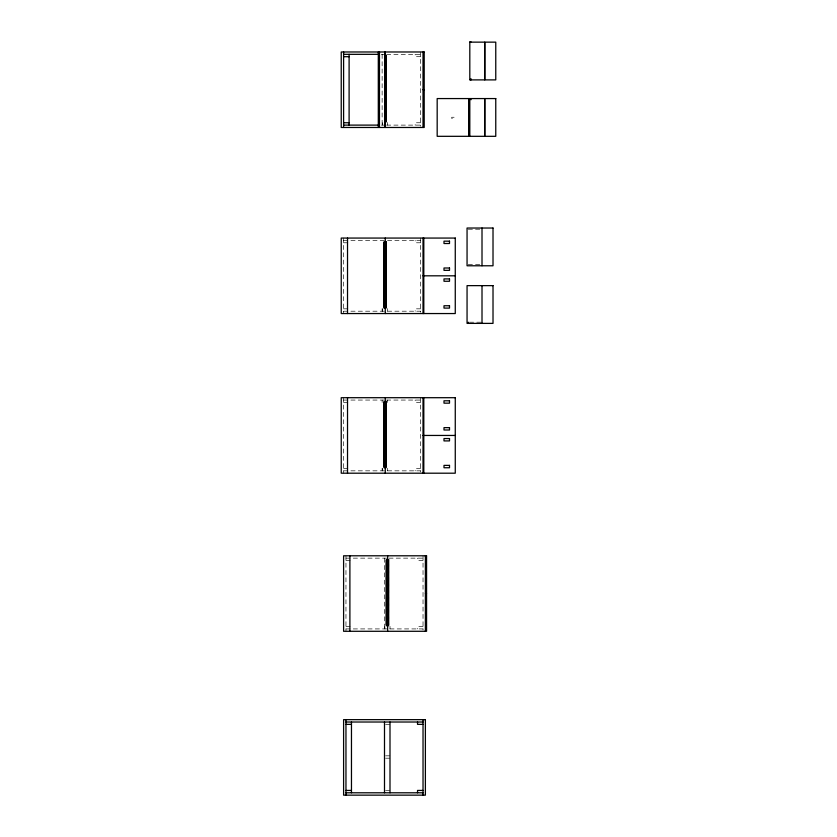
<?xml version="1.0" encoding="UTF-8"?>
<svg xmlns="http://www.w3.org/2000/svg" width="837" height="837" viewBox="0 0 837 837"><rect width="100%" height="100%" fill="white"/><g stroke="black" fill="none" stroke-linecap="round" stroke-linejoin="round"><path stroke-width="0.63" stroke-dasharray="4.18 3.14" d="M381.327 54.332L385.397 54.332M386.537 54.332L420.666 54.332M420.666 56.696L415.162 56.696L415.162 54.332M420.666 122.757L415.162 122.757L415.162 125.111M381.327 125.111L385.397 125.111M386.537 125.111L420.666 125.111M468.239 229.212L481.61 229.212M343.599 240.418L420.666 240.418M343.599 242.782L347.993 242.782M420.666 242.782L415.162 242.782L415.162 240.418M468.239 264.597L481.212 264.597M343.599 308.832L347.993 308.832M420.666 308.832L415.162 308.832L415.162 311.197M343.599 311.197L420.666 311.197M469.452 322.203L481.212 322.203M343.599 400.065L385.397 400.065M386.537 400.065L420.666 400.065M343.599 402.419L347.993 402.419M420.666 402.419L415.162 402.419L415.162 400.065M343.599 468.479L347.993 468.479M420.666 468.479L415.162 468.479L415.162 470.833M343.599 470.833L420.666 470.833M345.963 558.143L387.761 558.143M388.902 558.143L423.03 558.143M345.963 560.508L350.368 560.508M423.03 560.508L417.527 560.508L417.527 558.143M345.963 626.568L350.368 626.568M423.03 626.568L417.527 626.568L417.527 628.922M345.963 628.922L423.03 628.922M385.595 724.371L390 724.371M385.595 755.832L390 755.832M385.595 758.186L390 758.186M385.595 790.431L390 790.431M423.03 555.789L423.03 629.979M420.666 51.978L420.666 126.167M420.666 238.064L420.666 312.253M420.666 397.701L420.666 471.89M390 626.348L390 628.922M387.636 122.537L387.636 125.111M387.636 308.623L387.636 311.197M387.636 400.065L387.636 402.419M387.636 468.26L387.636 470.833M384.884 626.568L384.884 628.922M384.497 558.143L384.497 628.922M382.519 122.757L382.519 125.111M382.519 308.832L382.519 311.197M382.519 468.479L382.519 470.833M382.132 54.332L382.132 125.111M382.132 308.623L382.132 311.197M382.132 400.065L382.132 402.419M382.132 468.26L382.132 470.833M345.963 555.789L345.963 631.286M343.599 238.064L343.599 313.551M343.599 397.701L343.599 473.198M454.114 117.253L451.75 117.253L451.75 118.435L454.114 118.435L454.114 117.253"/><path stroke-width="1.26" d="M470.99 41.85L469.808 41.85L469.808 79.892L495.766 79.892L495.766 42.143L469.808 42.143M484.759 43.325L484.759 78.709M343.599 54.332L378.868 54.332M343.599 56.696L349.102 56.696M384.874 57L386.255 57M384.874 58.182L386.255 58.182M384.874 59.364L386.255 59.364M384.874 60.536L386.255 60.536M384.874 61.718L386.255 61.718M384.874 62.901L386.255 62.901M384.874 64.083L386.255 64.083M384.874 65.255L386.255 65.255M384.874 66.437L386.255 66.437M384.874 67.619L386.255 67.619M384.874 68.801L386.255 68.801M384.874 69.973L386.255 69.973M384.874 71.155L386.255 71.155M384.874 72.338L386.255 72.338M384.874 73.52L386.255 73.52M384.874 74.692L386.255 74.692M384.874 75.874L386.255 75.874M384.874 77.056L386.255 77.056M384.874 78.228L386.255 78.228M384.874 79.41L386.255 79.41M469.808 79.599L470.99 79.599M384.874 80.593L386.255 80.593M384.874 81.775L386.255 81.775M384.874 82.947L386.255 82.947M384.874 84.129L386.255 84.129M384.874 85.311L386.255 85.311M384.874 86.493L386.255 86.493M384.874 87.665L386.255 87.665M384.874 88.848L386.255 88.848M423.041 89.726L424.181 89.726M384.874 90.03L386.255 90.03M384.874 91.212L386.255 91.212M384.874 92.384L386.255 92.384M384.874 93.566L386.255 93.566M384.874 94.748L386.255 94.748M384.874 95.931L386.255 95.931M384.874 97.102L386.255 97.102M384.874 98.285L386.255 98.285M384.874 99.467L386.255 99.467M484.759 99.749L484.759 135.134M384.874 100.649L386.255 100.649M384.874 101.821L386.255 101.821M384.874 103.003L386.255 103.003M384.874 104.186L386.255 104.186M384.874 105.368L386.255 105.368M384.874 106.54L386.255 106.54M384.874 107.722L386.255 107.722M384.874 108.904L386.255 108.904M384.874 110.086L386.255 110.086M384.874 111.258L386.255 111.258M384.874 112.44L386.255 112.44M384.874 113.623L386.255 113.623M384.874 114.805L386.255 114.805M384.874 115.977L386.255 115.977M384.874 117.159L386.255 117.159M384.874 118.341L386.255 118.341M384.874 119.524L386.255 119.524M384.874 120.695L386.255 120.695M343.599 122.757L349.102 122.757M343.599 125.111L378.868 125.111M383.89 243.086L386.255 243.086M383.89 244.268L386.255 244.268M383.89 245.44L386.255 245.44M383.89 246.622L386.255 246.622M383.89 247.804L386.255 247.804M383.89 248.987L386.255 248.987M383.89 250.158L386.255 250.158M383.89 251.341L386.255 251.341M383.89 252.523L386.255 252.523M383.89 253.705L386.255 253.705M383.89 254.877L386.255 254.877M383.89 256.059L386.255 256.059M383.89 257.241L386.255 257.241M383.89 258.424L386.255 258.424M383.89 259.596L386.255 259.596M383.89 260.778L386.255 260.778M383.89 261.96L386.255 261.96M383.89 263.142L386.255 263.142M383.89 264.314L386.255 264.314M383.89 265.496L386.255 265.496M383.89 266.679L386.255 266.679M383.89 267.861L386.255 267.861M383.89 269.033L386.255 269.033M383.89 270.215L386.255 270.215M383.89 271.397L386.255 271.397M383.89 272.58L386.255 272.58M383.89 273.751L386.255 273.751M383.89 274.934L386.255 274.934M423.041 275.812L455.265 275.812M383.89 276.116L386.255 276.116M383.89 277.298L386.255 277.298M383.89 278.47L386.255 278.47M383.89 279.652L386.255 279.652M383.89 280.834L386.255 280.834M383.89 282.017L386.255 282.017M383.89 283.188L386.255 283.188M383.89 284.371L386.255 284.371M383.89 285.553L386.255 285.553M383.89 286.735L386.255 286.735M383.89 287.907L386.255 287.907M383.89 289.089L386.255 289.089M383.89 290.272L386.255 290.272M383.89 291.454L386.255 291.454M383.89 292.626L386.255 292.626M383.89 293.808L386.255 293.808M383.89 294.99L386.255 294.99M383.89 296.172L386.255 296.172M383.89 297.344L386.255 297.344M383.89 298.527L386.255 298.527M383.89 299.709L386.255 299.709M383.89 300.891L386.255 300.891M383.89 302.063L386.255 302.063M383.89 303.245L386.255 303.245M383.89 304.427L386.255 304.427M383.89 305.61L386.255 305.61M383.89 306.781L386.255 306.781M383.89 402.723L386.255 402.723M383.89 403.905L386.255 403.905M383.89 405.087L386.255 405.087M383.89 406.269L386.255 406.269M383.89 407.441L386.255 407.441M383.89 408.623L386.255 408.623M383.89 409.806L386.255 409.806M383.89 410.988L386.255 410.988M383.89 412.16L386.255 412.16M383.89 413.342L386.255 413.342M383.89 414.524L386.255 414.524M383.89 415.707L386.255 415.707M383.89 416.878L386.255 416.878M383.89 418.061L386.255 418.061M383.89 419.243L386.255 419.243M383.89 420.425L386.255 420.425M383.89 421.597L386.255 421.597M383.89 422.779L386.255 422.779M383.89 423.961L386.255 423.961M383.89 425.144L386.255 425.144M383.89 426.315L386.255 426.315M383.89 427.498L386.255 427.498M383.89 428.68L386.255 428.68M383.89 429.862L386.255 429.862M383.89 431.034L386.255 431.034M383.89 432.216L386.255 432.216M383.89 433.399L386.255 433.399M383.89 434.581L386.255 434.581M423.041 435.449L455.265 435.449M383.89 435.753L386.255 435.753M383.89 436.935L386.255 436.935M383.89 438.117L386.255 438.117M383.89 439.299L386.255 439.299M383.89 440.471L386.255 440.471M383.89 441.654L386.255 441.654M383.89 442.836L386.255 442.836M383.89 444.008L386.255 444.008M383.89 445.19L386.255 445.19M383.89 446.372L386.255 446.372M383.89 447.554L386.255 447.554M383.89 448.726L386.255 448.726M383.89 449.908L386.255 449.908M383.89 451.091L386.255 451.091M383.89 452.273L386.255 452.273M383.89 453.445L386.255 453.445M383.89 454.627L386.255 454.627M383.89 455.809L386.255 455.809M383.89 456.992L386.255 456.992M383.89 458.163L386.255 458.163M383.89 459.346L386.255 459.346M383.89 460.528L386.255 460.528M383.89 461.71L386.255 461.71M383.89 462.882L386.255 462.882M383.89 464.064L386.255 464.064M383.89 465.246L386.255 465.246M383.89 466.429L386.255 466.429M386.255 560.811L388.619 560.811M386.255 561.993L388.619 561.993M386.255 563.175L388.619 563.175M386.255 564.347L388.619 564.347M386.255 565.53L388.619 565.53M386.255 566.712L388.619 566.712M386.255 567.894L388.619 567.894M386.255 569.066L388.619 569.066M386.255 570.248L388.619 570.248M386.255 571.43L388.619 571.43M386.255 572.613L388.619 572.613M386.255 573.784L388.619 573.784M386.255 574.967L388.619 574.967M386.255 576.149L388.619 576.149M386.255 577.331L388.619 577.331M386.255 578.503L388.619 578.503M386.255 579.685L388.619 579.685M386.255 580.868L388.619 580.868M386.255 582.039L388.619 582.039M386.255 583.222L388.619 583.222M386.255 584.404L388.619 584.404M386.255 585.586L388.619 585.586M386.255 586.758L388.619 586.758M386.255 587.94L388.619 587.94M386.255 589.122L388.619 589.122M386.255 590.305L388.619 590.305M386.255 591.477L388.619 591.477M386.255 592.659L388.619 592.659M425.405 593.538L426.546 593.538M386.255 593.841L388.619 593.841M386.255 595.023L388.619 595.023M386.255 596.195L388.619 596.195M386.255 597.377L388.619 597.377M386.255 598.56L388.619 598.56M386.255 599.742L388.619 599.742M386.255 600.914L388.619 600.914M386.255 602.096L388.619 602.096M386.255 603.278L388.619 603.278M386.255 604.46L388.619 604.46M386.255 605.632L388.619 605.632M386.255 606.815L388.619 606.815M386.255 607.997L388.619 607.997M386.255 609.179L388.619 609.179M386.255 610.351L388.619 610.351M386.255 611.533L388.619 611.533M386.255 612.715L388.619 612.715M386.255 613.898L388.619 613.898M386.255 615.069L388.619 615.069M386.255 616.252L388.619 616.252M386.255 617.434L388.619 617.434M386.255 618.616L388.619 618.616M386.255 619.788L388.619 619.788M386.255 620.97L388.619 620.97M386.255 622.153L388.619 622.153M386.255 623.335L388.619 623.335M386.255 624.507L388.619 624.507M345.963 722.017L423.03 722.017M345.963 724.371L351.467 724.371M423.03 724.371L417.527 724.371L417.527 722.017M345.963 790.431L351.467 790.431M423.03 790.431L417.527 790.431L417.527 792.796M345.963 792.796L423.03 792.796M484.759 42.143L484.759 79.892M484.759 98.567L484.759 136.316M482.007 228.03L482.007 265.779M482.007 285.637L482.007 323.385M470.99 78.709L470.99 79.892M470.99 98.567L470.99 99.749M469.808 98.567L469.808 136.316M468.636 98.567L468.636 136.316M468.239 322.203L468.239 323.385M425.384 555.789L425.384 631.286M423.804 238.064L423.804 313.551M423.804 397.701L423.804 473.198M423.02 51.978L423.02 127.475M423.02 238.064L423.02 313.551M423.02 397.701L423.02 473.198M423.03 719.653L423.03 795.15M390 722.017L390 792.796M387.636 555.789L387.636 631.286M387.489 559.629L387.489 625.689M387.238 559.629L387.249 625.689M385.271 51.978L385.271 127.475M385.271 238.064L385.271 313.551M385.271 397.701L385.271 473.198M384.989 51.978L384.989 127.475M385.114 241.903L385.03 307.964M385.114 401.551L385.03 467.601M384.874 241.903L384.884 307.964M384.874 401.551L384.884 467.601M384.497 722.017L384.497 792.796M379.464 51.978L379.464 127.475M378.303 51.978L378.303 127.475M351.467 722.017L351.467 792.796M349.897 555.789L349.897 631.286M349.102 54.332L349.102 125.111M347.522 238.064L347.522 313.551M347.522 397.701L347.522 473.198M345.963 719.653L345.963 795.15M343.599 51.978L343.599 127.475M424.202 51.978L341.234 51.978L341.234 127.475L424.202 127.475L424.202 51.978M386.255 55.817L384.874 55.817L384.884 121.878L386.255 121.878L386.255 55.817M495.766 98.567L437.176 98.567L437.176 136.316L495.766 136.316L495.766 98.567M493.014 228.03L467.056 228.03L467.056 265.779L493.014 265.779L493.014 228.03M455.265 238.064L341.234 238.064L341.234 313.551L455.265 313.551L455.265 238.064M449.511 241.161L443.997 241.161L443.997 243.515L449.511 243.515L449.511 241.161M386.255 241.903L383.89 241.903L383.89 307.964L386.255 307.964L386.255 241.903M449.511 267.997L443.997 267.997L443.997 270.351L449.511 270.351L449.511 267.997M449.511 278.909L443.997 278.909L443.997 281.263L449.511 281.263L449.511 278.909M493.014 285.637L467.056 285.637L467.056 323.385L493.014 323.385L493.014 285.637M449.511 305.746L443.997 305.746L443.997 308.1L449.511 308.1L449.511 305.746M455.265 397.701L341.234 397.701L341.234 473.198L455.265 473.198L455.265 397.701M449.511 400.797L443.997 400.797L443.997 403.162L449.511 403.162L449.511 400.797M386.255 401.551L383.89 401.551L383.89 467.601L386.255 467.601L386.255 401.551M449.511 427.634L443.997 427.634L443.997 429.998L449.511 429.998L449.511 427.634M449.511 438.546L443.997 438.546L443.997 440.911L449.511 440.911L449.511 438.546M449.511 465.382L443.997 465.382L443.997 467.747L449.511 467.747L449.511 465.382M426.567 555.789L343.599 555.789L343.599 631.286L426.567 631.286L426.567 555.789M388.619 559.629L386.255 559.629L386.255 625.689L388.619 625.689L388.619 559.629M425.384 719.653L343.599 719.653L343.599 795.15L425.384 795.15L425.384 719.653"/></g></svg>
